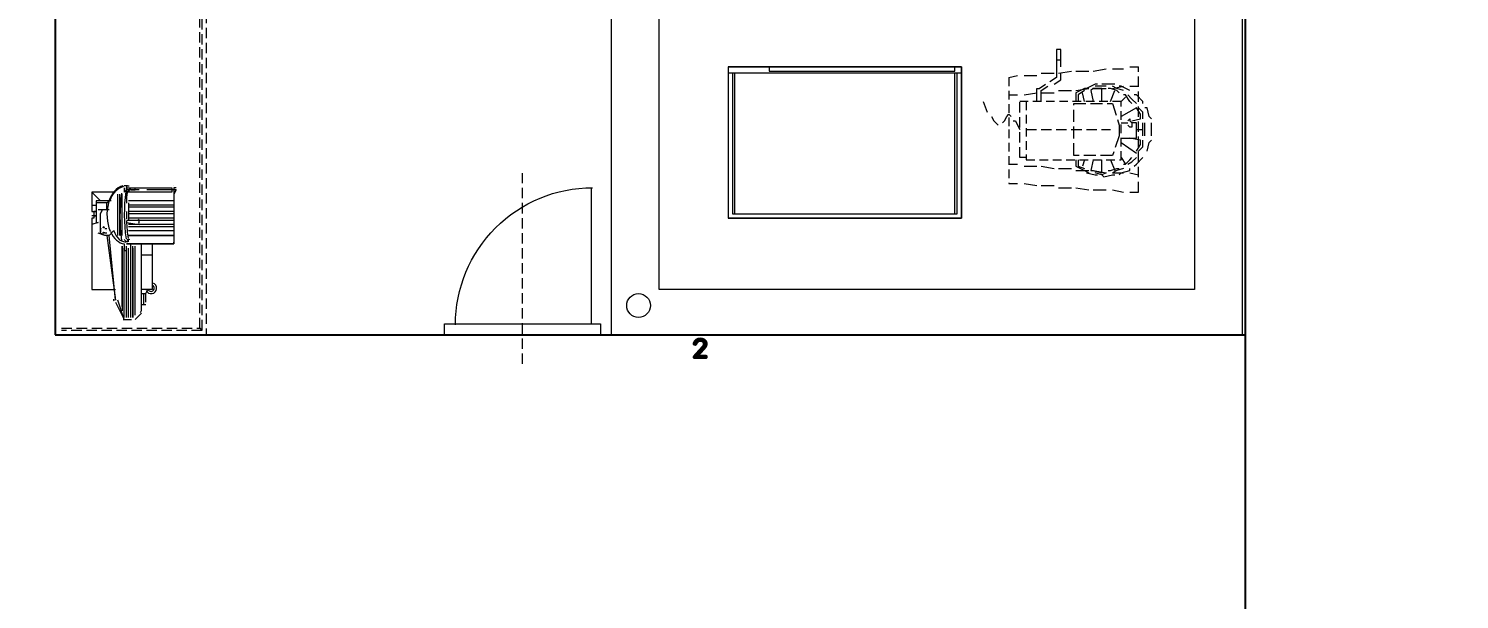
# Model space of a CAD drawing. Header units: millimetres. Extents: x -4 to 3776, y -4 to 4079.
# Drawn here: x 157.7 to 188.33, y 323.89 to 336.1 of the extents above; entities that cross this region are included whole.
import ezdxf
from ezdxf import colors
from ezdxf.entities.mleader import LeaderData, LeaderLine
from ezdxf.math import Vec2, Vec3

# ---------------------------------------------------------------- set-up
doc = ezdxf.new("R2010")
doc.units = ezdxf.units.MM
doc.linetypes.add('PDF_IMPORT', pattern=[1, 0.8, -0.2])
for name, color, linetype in [('BK_kedu', 255, 'Continuous'), ('PDF_0', 7, 'Continuous'), ('PDF_DOOR', 7, 'Continuous'), ('PDF_FUR', 7, 'Continuous'), ('PDF_GALLEY', 7, 'Continuous'), ('PDF_文字', 7, 'Continuous')]:
    doc.layers.add(name, color=color, linetype=linetype)
doc.styles.add('PDF ISOCPEUR', font='isocpeur.ttf')
doc.styles.get("Standard").update_dxf_attribs({"font": 'arial.ttf'})

# ---------------------------------------------------------------- blocks, each defined once
blk = doc.blocks.new('men')
at = {"layer": 'PDF_DOOR', "lineweight": 0}
blk.add_lwpolyline([(3722.174, 3595.896), (3722.174, 3593.113), (3722.368, 3593.113), (3722.368, 3595.896)], close=True, dxfattribs=at)
blk.add_lwpolyline([(3722.368, 3595.734), (3724.796, 3595.734)], dxfattribs=at)
at = {"layer": 'PDF_DOOR', "linetype": 'PDF_IMPORT', "lineweight": 0, "ltscale": 0.231192}
blk.add_lwpolyline([(3721.656, 3594.504), (3725.055, 3594.504)], dxfattribs=at)
at = {"layer": 'PDF_DOOR', "lineweight": 0}
blk.add_arc((3722.352, 3595.751), 2.444, 270, 0, dxfattribs=at)

msp = doc.modelspace()

# ---------------------------------------------------------------- linework, layer by layer
at = {"color": 4, "lineweight": 25}
for p, q in [((183.746, 393.102), (183.746, 296.102)), ((158.268, 359.652), (158.268, 329.551)), ((158.268, 329.551), (183.746, 329.551))]:
    msp.add_line(p, q, dxfattribs=at)
at = {"layer": 'PDF_0', "lineweight": 0}
for points in [[(170.182, 329.551), (170.182, 351.515), (183.684, 351.515), (183.684, 329.551)], [(171.199, 330.522), (171.199, 350.544), (182.666, 350.544), (182.666, 330.522)]]:
    msp.add_lwpolyline(points, close=True, dxfattribs=at)
msp.add_circle((170.76, 330.176), 0.254, dxfattribs=at)
at = {"layer": 'PDF_FUR', "lineweight": 0}
for points in [[(172.679, 335.285), (177.673, 335.285), (177.673, 332.048), (172.679, 332.048)], [(177.673, 335.146), (172.679, 335.146)], [(172.771, 335.146), (172.771, 332.141), (177.58, 332.141), (177.58, 335.146)], [(172.817, 335.146), (172.817, 332.141), (177.534, 332.141), (177.534, 335.146)]]:
    msp.add_lwpolyline(points, dxfattribs=at)
for points in [[(172.679, 335.285), (172.679, 332.048), (177.673, 332.048), (177.673, 335.285)], [(177.534, 335.192), (177.534, 335.285), (173.557, 335.285), (173.557, 335.192)]]:
    msp.add_lwpolyline(points, close=True, dxfattribs=at)
at = {"layer": 'PDF_GALLEY', "linetype": 'PDF_IMPORT', "lineweight": 0, "ltscale": 0.27743}
for points in [[(158.268, 329.551), (158.268, 337.088), (161.505, 337.088), (161.505, 329.551), (158.268, 329.551)], [(158.407, 329.69), (161.366, 329.69), (161.366, 336.949), (158.407, 336.949), (161.412, 336.949), (161.412, 329.644), (158.407, 329.644)], [(181.464, 332.603), (181.464, 335.285)], [(178.921, 333.343), (178.921, 334.545)], [(179.06, 333.944), (180.863, 333.944)]]:
    msp.add_lwpolyline(points, dxfattribs=at)
at = {"layer": 'PDF_GALLEY', "lineweight": 0}
for points in [[(179.799, 335.424), (179.799, 335.655), (179.707, 335.655), (179.707, 335.424)], [(179.383, 335.146), (179.661, 335.146)], [(179.799, 335.285), (179.799, 335.424), (179.707, 335.424), (179.707, 335.054), (179.568, 334.961)], [(179.661, 334.915), (179.799, 335.007), (179.799, 335.146)], [(179.753, 335.146), (180.031, 335.192)], [(180.123, 335.192), (180.401, 335.192)], [(180.493, 335.192), (180.77, 335.239)], [(180.909, 335.239), (181.14, 335.239)], [(181.279, 335.285), (181.464, 335.285)], [(178.69, 335.054), (178.875, 335.1)], [(179.013, 335.1), (179.291, 335.1)], [(179.291, 334.545), (179.291, 334.822), (179.337, 334.822), (179.476, 334.915)], [(179.383, 334.545), (179.383, 334.776), (179.522, 334.869)], [(179.707, 335.054), (179.707, 335.054)], [(179.799, 335.007), (179.799, 335.007)], [(180.586, 334.915), (180.539, 334.915), (180.354, 334.822)], [(180.77, 334.869), (180.678, 334.869), (180.539, 334.869)], [(180.955, 334.915), (180.909, 334.915), (180.724, 334.915), (180.678, 334.915)], [(180.909, 334.822), (181.14, 334.869)], [(181.14, 334.776), (181.002, 334.822), (180.909, 334.869)], [(181.279, 334.776), (181.094, 334.869), (181.048, 334.869)], [(181.279, 334.869), (181.464, 334.869)], [(178.135, 334.545), (178.227, 334.314)], [(178.69, 334.684), (178.875, 334.684)], [(179.06, 334.545), (178.921, 334.545)], [(179.013, 334.684), (179.291, 334.73)], [(179.383, 334.776), (179.383, 334.776)], [(179.383, 334.73), (179.661, 334.73)], [(179.753, 334.776), (180.031, 334.776)], [(180.123, 334.776), (180.401, 334.822), (180.308, 334.822), (180.123, 334.73), (180.123, 334.545)], [(180.308, 334.776), (180.169, 334.684), (180.169, 334.545)], [(180.308, 334.545), (180.262, 334.73)], [(180.678, 334.545), (180.678, 334.822), (180.493, 334.822), (180.447, 334.776), (180.493, 334.545)], [(180.493, 334.822), (180.77, 334.822)], [(181.048, 334.73), (181.002, 334.776), (180.863, 334.822), (180.817, 334.822)], [(180.863, 334.545), (180.955, 334.776)], [(181.094, 334.545), (181.187, 334.638)], [(181.325, 334.499), (181.279, 334.545), (181.187, 334.684), (181.14, 334.684)], [(181.418, 334.499), (181.325, 334.591), (181.233, 334.684)], [(181.557, 334.499), (181.557, 334.545), (181.418, 334.684), (181.372, 334.684)], [(178.32, 334.221), (178.366, 334.129), (178.412, 334.083), (178.459, 334.036)], [(178.551, 334.083), (178.597, 334.129), (178.644, 334.221), (178.69, 334.268), (178.736, 334.221)], [(181.325, 334.129), (181.51, 334.175), (181.51, 334.268), (181.418, 334.406), (181.094, 334.221)], [(181.557, 334.175), (181.557, 334.314), (181.464, 334.406)], [(181.741, 334.175), (181.695, 334.221), (181.649, 334.406), (181.603, 334.406)], [(178.782, 334.129), (178.828, 334.129), (178.875, 334.036), (178.921, 333.944)], [(181.094, 333.759), (181.418, 333.759), (181.418, 334.083), (181.325, 334.083)], [(181.094, 334.083), (181.233, 334.083)], [(181.233, 334.129), (181.279, 334.175), (181.279, 334.129), (181.325, 334.083), (181.325, 334.036), (181.325, 333.99), (181.279, 333.99), (181.233, 334.036)], [(181.418, 333.944), (181.557, 333.944)], [(181.557, 333.805), (181.557, 333.944), (181.557, 334.083)], [(181.603, 333.805), (181.603, 333.944), (181.603, 334.083)], [(181.741, 333.805), (181.741, 333.851), (181.741, 334.036), (181.741, 334.083)], [(181.094, 333.666), (181.418, 333.435)], [(181.418, 333.482), (181.51, 333.62), (181.51, 333.713), (181.279, 333.759)], [(181.464, 333.482), (181.557, 333.574), (181.557, 333.713)], [(181.649, 333.482), (181.695, 333.666), (181.741, 333.713)], [(179.06, 333.343), (178.921, 333.343)], [(181.094, 333.343), (181.187, 333.204)], [(181.14, 333.204), (181.187, 333.204), (181.279, 333.297), (181.325, 333.343)], [(181.233, 333.204), (181.325, 333.25), (181.418, 333.343)], [(181.372, 333.158), (181.418, 333.204), (181.557, 333.343)], [(178.69, 333.204), (178.875, 333.204)], [(179.013, 333.158), (179.291, 333.158)], [(179.383, 333.158), (179.661, 333.112)], [(179.753, 333.112), (180.031, 333.112)], [(180.123, 333.297), (180.123, 333.158), (180.308, 333.065), (180.401, 333.019)], [(180.123, 333.065), (180.401, 333.065)], [(180.169, 333.297), (180.169, 333.158), (180.308, 333.112)], [(180.308, 333.297), (180.262, 333.158)], [(180.354, 333.019), (180.539, 332.973), (180.586, 332.973)], [(180.493, 333.297), (180.447, 333.065), (180.493, 333.065), (180.678, 333.019), (180.678, 333.297)], [(180.493, 333.065), (180.77, 333.019), (180.678, 332.973), (180.539, 333.019)], [(180.817, 333.065), (180.863, 333.065), (181.002, 333.112), (181.048, 333.112)], [(180.863, 333.297), (180.955, 333.065)], [(181.14, 333.112), (181.002, 333.065), (180.909, 333.019), (181.14, 333.019)], [(181.048, 332.973), (181.094, 333.019), (181.279, 333.065), (181.279, 333.112)], [(181.279, 333.019), (181.464, 332.973)], [(159.747, 332.742), (159.794, 332.742), (159.794, 332.603)], [(159.747, 332.695), (159.747, 332.695)], [(159.747, 332.695), (159.747, 332.603), (159.794, 332.649), (159.794, 332.695), (159.979, 332.695)], [(159.794, 332.742), (159.794, 332.742)], [(159.794, 332.695), (159.794, 332.695)], [(159.794, 332.695), (159.794, 332.695)], [(159.794, 332.695), (159.794, 332.695)], [(159.794, 332.695), (159.794, 332.695)], [(159.794, 332.695), (159.794, 332.695)], [(159.794, 332.557), (159.886, 332.695)], [(160.811, 332.742), (160.811, 332.742)], [(160.811, 332.695), (160.811, 332.695)], [(160.811, 332.695), (160.811, 332.695)], [(160.811, 332.695), (160.811, 332.695)], [(160.811, 332.695), (160.811, 332.695)], [(160.857, 332.695), (160.857, 332.695)], [(160.857, 332.695), (160.857, 332.695)], [(178.69, 332.788), (178.875, 332.788)], [(179.013, 332.788), (179.291, 332.742)], [(179.383, 332.742), (179.661, 332.742)], [(179.753, 332.695), (180.031, 332.695)], [(180.123, 332.695), (180.401, 332.649)], [(180.678, 332.973), (180.724, 332.927), (180.909, 332.973), (180.955, 332.973)], [(159.562, 332.603), (159.054, 332.603), (159.054, 332.233), (159.054, 332.187), (159.1, 332.187), (159.146, 332.187), (159.1, 332.187), (159.146, 332.187), (159.1, 332.187), (159.1, 332.094), (159.054, 332.094)], [(159.378, 332.603), (159.054, 332.603), (159.054, 332.326), (159.146, 332.326)], [(159.054, 332.603), (159.239, 332.418)], [(159.47, 332.418), (159.146, 332.418), (159.146, 331.956), (159.193, 331.956), (159.054, 331.909)], [(159.378, 332.372), (159.424, 332.418)], [(159.609, 331.678), (159.609, 332.557)], [(159.655, 331.678), (159.655, 332.557)], [(159.701, 331.678), (159.701, 332.557)], [(159.747, 332.649), (159.747, 332.649)], [(159.747, 332.603), (159.747, 332.603)], [(159.794, 332.649), (159.794, 332.649)], [(159.794, 332.649), (159.794, 332.649)], [(160.811, 332.418), (159.84, 332.418)], [(160.765, 332.603), (160.765, 332.603)], [(160.857, 332.649), (160.811, 332.557)], [(180.493, 332.649), (180.77, 332.649)], [(180.909, 332.649), (181.14, 332.603)], [(181.279, 332.603), (181.464, 332.603)], [(159.1, 332.094), (159.146, 332.094), (159.1, 332.094), (159.146, 332.094), (159.1, 332.094), (159.1, 332.048), (159.054, 332.048), (159.054, 330.522), (159.562, 330.522)], [(159.378, 332.233), (159.378, 332.372), (159.146, 332.372)], [(159.193, 332.233), (159.285, 332.233)], [(159.378, 331.678), (159.562, 330.291), (159.424, 331.678), (159.331, 331.678), (159.239, 331.724), (159.239, 332.141), (159.285, 332.233), (159.424, 332.233)], [(159.285, 332.187), (159.285, 332.187)], [(159.84, 332.372), (159.84, 332.002)], [(160.811, 332.326), (159.84, 332.326)], [(160.811, 332.279), (159.84, 332.279)], [(160.811, 332.187), (159.84, 332.187)], [(160.811, 332.141), (159.84, 332.141)], [(159.378, 331.817), (159.331, 331.817)], [(159.378, 331.771), (159.378, 331.771)], [(159.424, 331.678), (159.516, 331.771)], [(159.794, 332.002), (160.071, 332.002), (160.811, 332.002)], [(159.794, 331.956), (160.071, 331.909)], [(159.794, 331.956), (159.794, 331.956)], [(160.811, 332.048), (159.84, 332.048)], [(159.84, 332.002), (159.84, 332.002)], [(159.84, 332.002), (159.84, 332.002)], [(160.811, 331.909), (159.84, 331.909)], [(160.811, 331.863), (159.84, 331.863)], [(160.811, 331.771), (159.84, 331.771)], [(159.331, 331.678), (159.193, 331.724)], [(159.285, 331.724), (159.285, 331.724)], [(159.378, 331.724), (159.331, 331.724)], [(159.331, 331.678), (159.331, 331.678)], [(159.424, 331.678), (159.424, 331.678)], [(159.794, 331.54), (159.747, 331.586)], [(159.747, 331.493), (159.747, 331.355), (159.794, 331.355), (159.794, 331.447)], [(159.794, 331.493), (159.794, 331.493)], [(159.84, 331.54), (159.84, 331.586)], [(159.886, 329.921), (159.886, 331.401), (159.886, 331.493)], [(160.349, 331.493), (160.349, 330.522), (160.117, 330.522)], [(160.117, 330.06), (160.117, 331.493)], [(159.701, 330.152), (159.701, 331.447), (159.701, 330.06)], [(159.747, 329.921), (159.747, 331.401)], [(159.794, 331.447), (159.794, 331.447)], [(159.794, 329.921), (159.794, 331.401)], [(159.84, 329.921), (159.84, 331.401)], [(159.932, 331.401), (159.932, 329.921), (159.932, 331.447)], [(159.979, 329.967), (159.979, 331.447)], [(160.117, 331.262), (160.349, 331.262)], [(159.562, 330.245), (159.747, 329.875), (159.609, 330.291)], [(159.609, 330.291), (159.609, 330.291)], [(160.117, 330.43), (160.117, 330.43)], [(160.117, 330.43), (160.21, 330.43)], [(160.164, 330.199), (160.164, 330.43)], [(160.21, 330.245), (160.21, 330.245)], [(159.979, 329.875), (160.117, 330.014)], [(160.117, 330.199), (160.21, 330.199)], [(159.747, 329.875), (159.747, 329.875)], [(159.932, 329.921), (159.932, 329.921)], [(161.366, 329.69), (161.412, 329.644)]]:
    msp.add_lwpolyline(points, dxfattribs=at)
at = {"layer": 'PDF_GALLEY', "linetype": 'PDF_IMPORT', "lineweight": 0, "ltscale": 0.231192}
msp.add_lwpolyline([(178.69, 335.054), (178.69, 333.944), (178.69, 332.788)], dxfattribs=at)
msp.add_lwpolyline([(181.094, 334.545), (179.06, 334.545), (179.06, 333.297), (181.094, 333.297)], close=True, dxfattribs=at)
at = {"layer": 'PDF_GALLEY', "linetype": 'PDF_IMPORT', "lineweight": 0, "ltscale": 0.323669}
msp.add_lwpolyline([(180.909, 334.499), (181.048, 334.036), (181.048, 333.805), (180.909, 333.389), (180.077, 333.389), (180.077, 334.499)], close=True, dxfattribs=at)
at = {"layer": 'PDF_GALLEY', "lineweight": 0}
for points in [[(160.857, 332.695), (160.811, 332.695), (160.811, 331.493), (159.794, 331.493), (160.811, 331.493, 0.059972), (160.81, 331.531)], [(159.886, 332.649), (159.979, 332.649), (159.979, 332.695), (160.765, 332.695), (160.765, 332.603), (159.84, 332.603, -0.213404), (159.891, 332.676)], [(160.057, 331.937, 0.177002), (160.071, 331.982, 0.178868), (160.053, 332.026)], [(160.21, 330.245), (160.21, 330.43), (160.256, 330.522, 1.264731), (160.367, 330.602)]]:
    msp.add_lwpolyline(points, format="xyb", dxfattribs=at)
at = {"layer": 'PDF_GALLEY', "linetype": 'PDF_IMPORT', "lineweight": 0, "ltscale": 0.786053}
msp.add_lwpolyline([(160.857, 332.649), (159.794, 332.649)], dxfattribs=at)
at = {"layer": 'PDF_GALLEY', "lineweight": 0}
msp.add_lwpolyline([(159.84, 331.678), (160.811, 331.678)], close=True, dxfattribs=at)
for centre, radius, start, end in [((159.863, 332.303), 0.439, 106.9589, 164.1266), ((159.768, 332.485), 0.256, 71.1264, 88.009), ((163.233, 332.072), 3.578, 171.7819, 188.065), ((163.234, 332.117), 3.486, 171.7446, 188.45), ((160.694, 332.395), 0.901, 166.2376, 181.6848), ((163.105, 332.117), 3.311, 178.7255, 181.4684), ((159.308, 331.794), 0.0695, 148.7476, 209.6358), ((163.242, 332.117), 3.449, 182.304, 188.433), ((159.771, 331.609), 0.0693, 263.9683, 325.6757), ((159.817, 331.702), 0.116, 262.8839, 294.0094), ((160.325, 330.545), 0.116, 204.0166, 71.8586), ((159.585, 330.314), 0.0687, 181.3642, 216.3814), ((160.048, 330.083), 0.0691, 306.2044, 0.151), ((159.817, 337.436), 7.561, 269.3127, 270.6725)]:
    msp.add_arc(centre, radius, start, end, dxfattribs=at)
for points in [[(159.716, 332.736), (159.581, 332.707), (159.465, 332.569), (159.411, 332.372)], [(159.411, 332.372), (159.356, 332.174), (159.37, 331.945), (159.447, 331.766)], [(159.308, 331.863), (159.301, 331.863), (159.294, 331.852), (159.289, 331.834)], [(159.327, 331.834), (159.323, 331.853), (159.316, 331.863), (159.308, 331.863)], [(159.516, 331.789), (159.581, 331.605), (159.703, 331.509), (159.824, 331.548)], [(159.289, 331.756), (159.293, 331.737), (159.3, 331.725), (159.308, 331.725)], [(159.308, 331.725), (159.315, 331.724), (159.323, 331.735), (159.327, 331.753)], [(159.454, 331.76), (159.523, 331.607), (159.632, 331.51), (159.749, 331.495)]]:
    msp.add_open_spline(points, degree=3, dxfattribs=at)

# ---------------------------------------------------------------- block references
at = {"color": 4, "lineweight": 25, "xscale": -1.2, "yscale": 1.2, "zscale": 1.2, "rotation": 269.9999999999433}
msp.add_blockref('men', (-4145.128, -4137.058), dxfattribs=at)

# ---------------------------------------------------------------- texts
at = {"layer": 'PDF_文字', "insert": (171.846, 328.494), "char_height": 1, "attachment_point": 7, "style": 'PDF ISOCPEUR'}
msp.add_mtext('²', dxfattribs=at)

# ---------------------------------------------------------------- leaders
at = {"layer": 'BK_kedu'}
ml = msp.add_multileader_mtext('Standard', dxfattribs=at)
ml.set_content('', color=256)
ml.set_leader_properties()
ml.build(insert=Vec2(0, 0))
ml.multileader.update_dxf_attribs({"text_right_attachment_type": 6, "dogleg_length": 0.36, "arrow_head_size": 0.18})
ctx = ml.context
ctx.base_point, ctx.char_height, ctx.arrow_head_size, ctx.landing_gap_size, ctx.plane_origin = Vec3(3775.999, 4079.328), 0.18, 0.18, 0.09, Vec3(3774.639, 4079.328)
ctx.right_attachment = 6
notes = []
notes.append((ctx, [(0, (0, 0, 0), (0, 0), (1, 0), 1, [])]))
ctx.mtext.insert, ctx.mtext.flow_direction = Vec3(3776.089, 4079.418), 5
for ctx, leaders in notes:
    for number, flags, end, landing, length, lines in leaders:
        leader = LeaderData()
        leader.index, (leader.has_last_leader_line, leader.has_dogleg_vector, leader.attachment_direction) = number, flags
        leader.last_leader_point, leader.dogleg_vector, leader.dogleg_length = Vec3(end), Vec3(landing), length
        for number, points, colour, breaks in lines:
            line = LeaderLine()
            line.index, line.vertices, line.color, line.breaks = number, Vec3.list(points), colors.encode_raw_color(colour), breaks
            leader.lines.append(line)
        ctx.leaders.append(leader)

doc.saveas('drawing.dxf')
